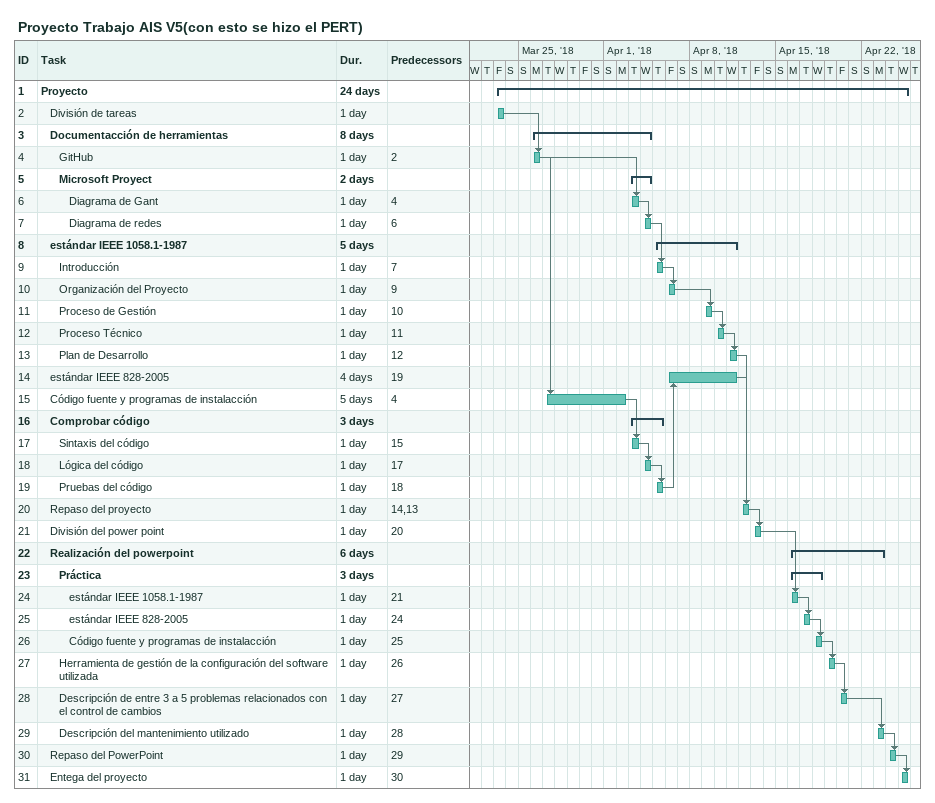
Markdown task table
Proyecto Trabajo AIS V5(con esto se hizo el PERT)

| ID | Level | Task | Duration | Start | Finish | Predecessors |
|---|---|---|---|---|---|---|
| 1 | 1 | **Proyecto** | 24d | 2018-03-23 | 2018-04-25 |  |
| 2 | 2 | División de tareas | 1d | 2018-03-23 | 2018-03-23 |  |
| 3 | 2 | **Documentacción de herramientas** | 8d | 2018-03-26 | 2018-04-04 |  |
| 4 | 3 | GitHub | 1d | 2018-03-26 | 2018-03-26 | 2 |
| 5 | 3 | **Microsoft Proyect** | 2d | 2018-04-03 | 2018-04-04 |  |
| 6 | 4 | Diagrama de Gant | 1d | 2018-04-03 | 2018-04-03 | 4 |
| 7 | 4 | Diagrama de redes | 1d | 2018-04-04 | 2018-04-04 | 6 |
| 8 | 2 | **estándar IEEE 1058.1-1987** | 5d | 2018-04-05 | 2018-04-11 |  |
| 9 | 3 | Introducción | 1d | 2018-04-05 | 2018-04-05 | 7 |
| 10 | 3 | Organización del Proyecto | 1d | 2018-04-06 | 2018-04-06 | 9 |
| 11 | 3 | Proceso de Gestión | 1d | 2018-04-09 | 2018-04-09 | 10 |
| 12 | 3 | Proceso Técnico | 1d | 2018-04-10 | 2018-04-10 | 11 |
| 13 | 3 | Plan de Desarrollo | 1d | 2018-04-11 | 2018-04-11 | 12 |
| 14 | 2 | estándar IEEE 828-2005 | 4d | 2018-04-06 | 2018-04-11 | 19 |
| 15 | 2 | Código fuente y programas de instalacción | 5d | 2018-03-27 | 2018-04-02 | 4 |
| 16 | 2 | **Comprobar código** | 3d | 2018-04-03 | 2018-04-05 |  |
| 17 | 3 | Sintaxis del código | 1d | 2018-04-03 | 2018-04-03 | 15 |
| 18 | 3 | Lógica del código | 1d | 2018-04-04 | 2018-04-04 | 17 |
| 19 | 3 | Pruebas del código | 1d | 2018-04-05 | 2018-04-05 | 18 |
| 20 | 2 | Repaso del proyecto | 1d | 2018-04-12 | 2018-04-12 | 14, 13 |
| 21 | 2 | División del power point | 1d | 2018-04-13 | 2018-04-13 | 20 |
| 22 | 2 | **Realización del powerpoint** | 6d | 2018-04-16 | 2018-04-23 |  |
| 23 | 3 | **Práctica** | 3d | 2018-04-16 | 2018-04-18 |  |
| 24 | 4 | estándar IEEE 1058.1-1987 | 1d | 2018-04-16 | 2018-04-16 | 21 |
| 25 | 4 | estándar IEEE 828-2005 | 1d | 2018-04-17 | 2018-04-17 | 24 |
| 26 | 4 | Código fuente y programas de instalacción | 1d | 2018-04-18 | 2018-04-18 | 25 |
| 27 | 3 | Herramienta de gestión de la configuración del software utilizada | 1d | 2018-04-19 | 2018-04-19 | 26 |
| 28 | 3 | Descripción de entre 3 a 5 problemas relacionados con el control de cambios | 1d | 2018-04-20 | 2018-04-20 | 27 |
| 29 | 3 | Descripción del mantenimiento utilizado | 1d | 2018-04-23 | 2018-04-23 | 28 |
| 30 | 2 | Repaso del PowerPoint | 1d | 2018-04-24 | 2018-04-24 | 29 |
| 31 | 2 | Entega del proyecto | 1d | 2018-04-25 | 2018-04-25 | 30 |
